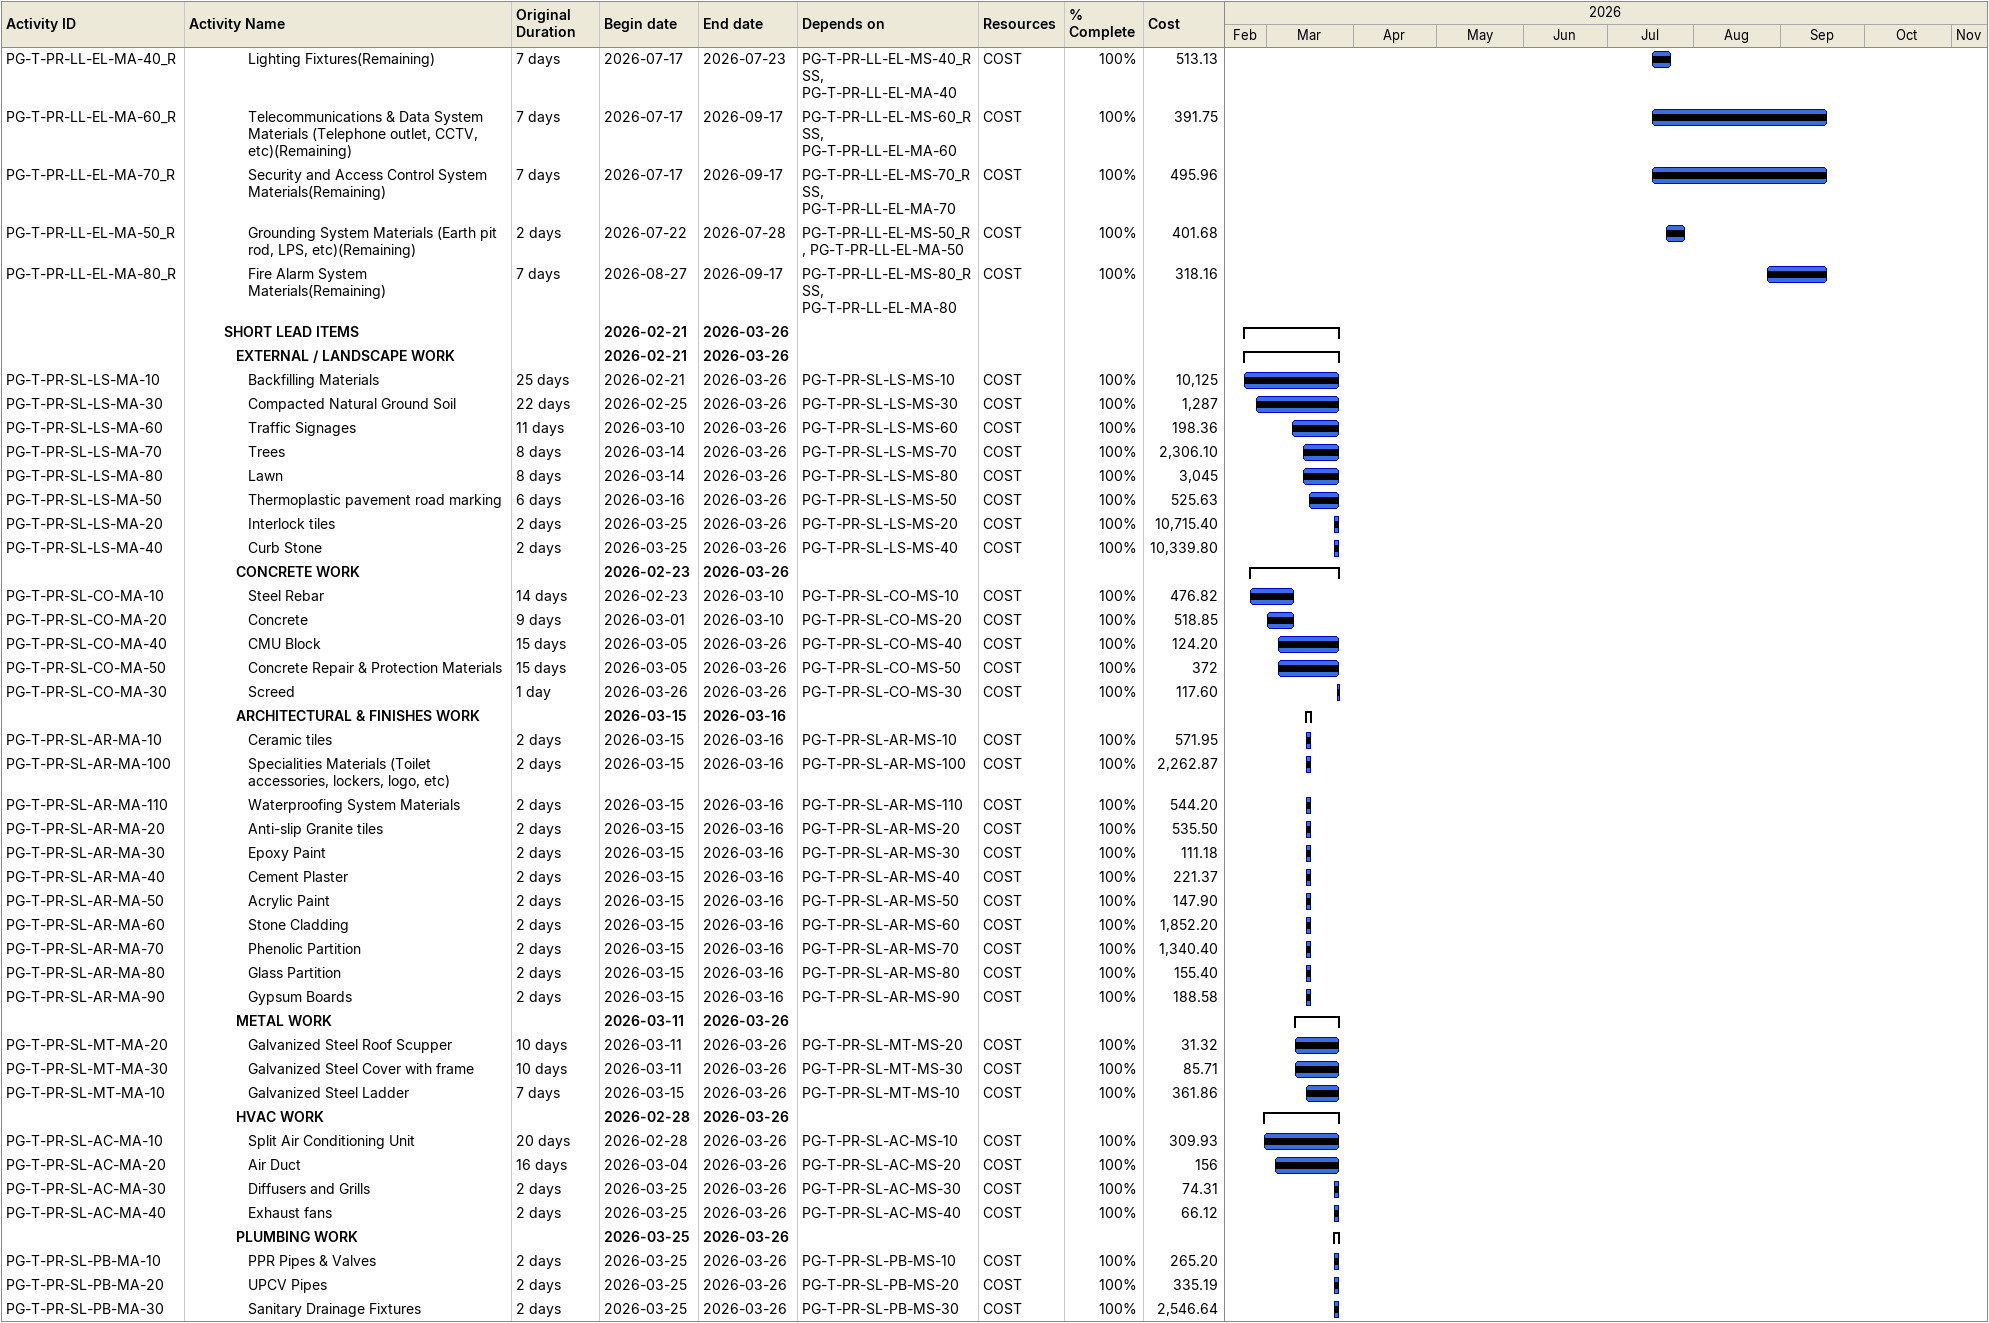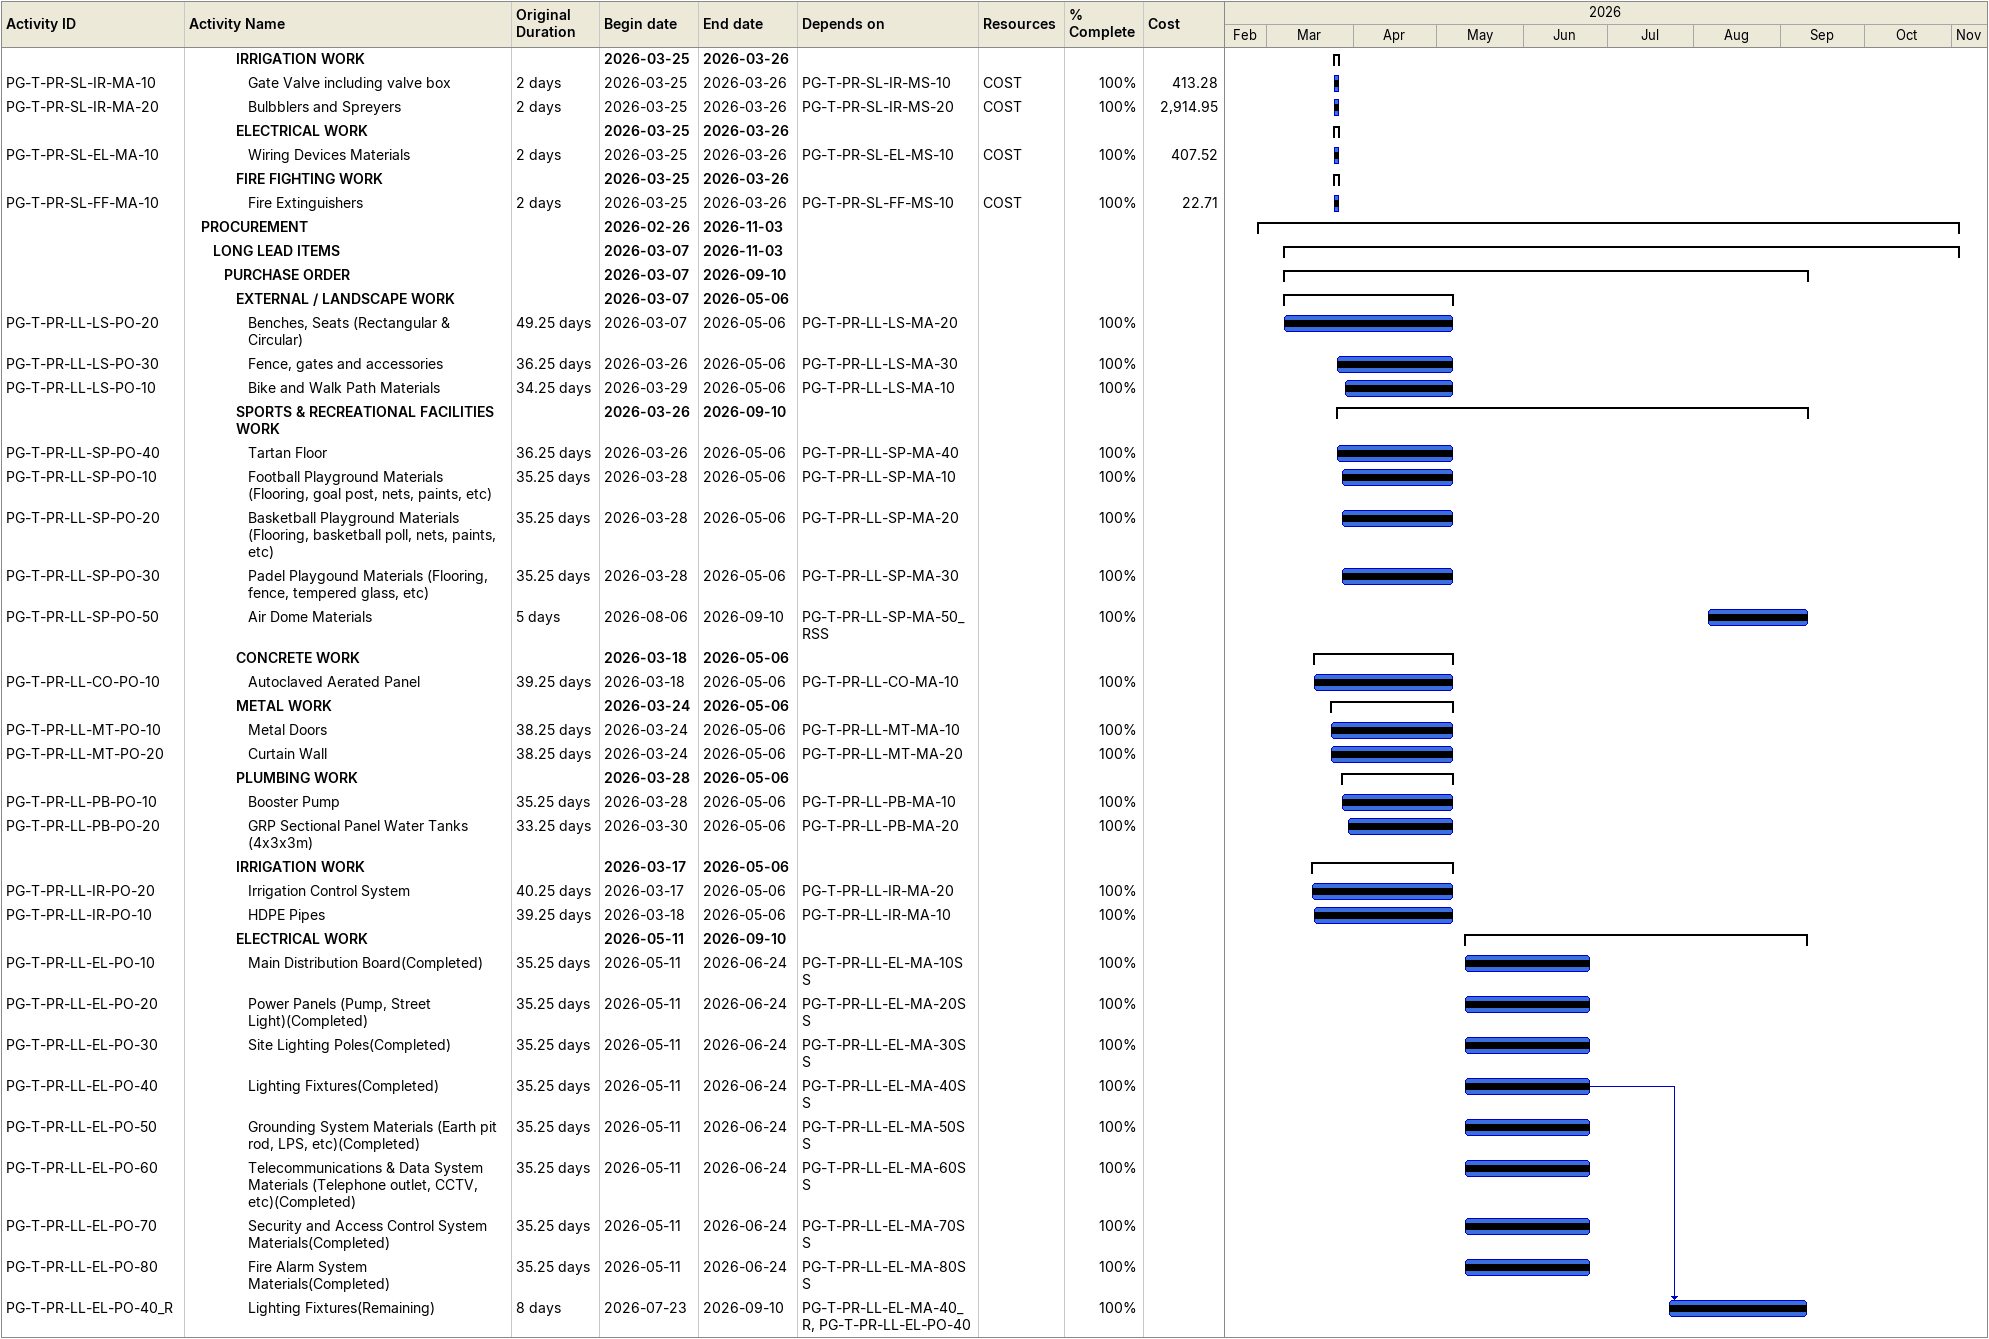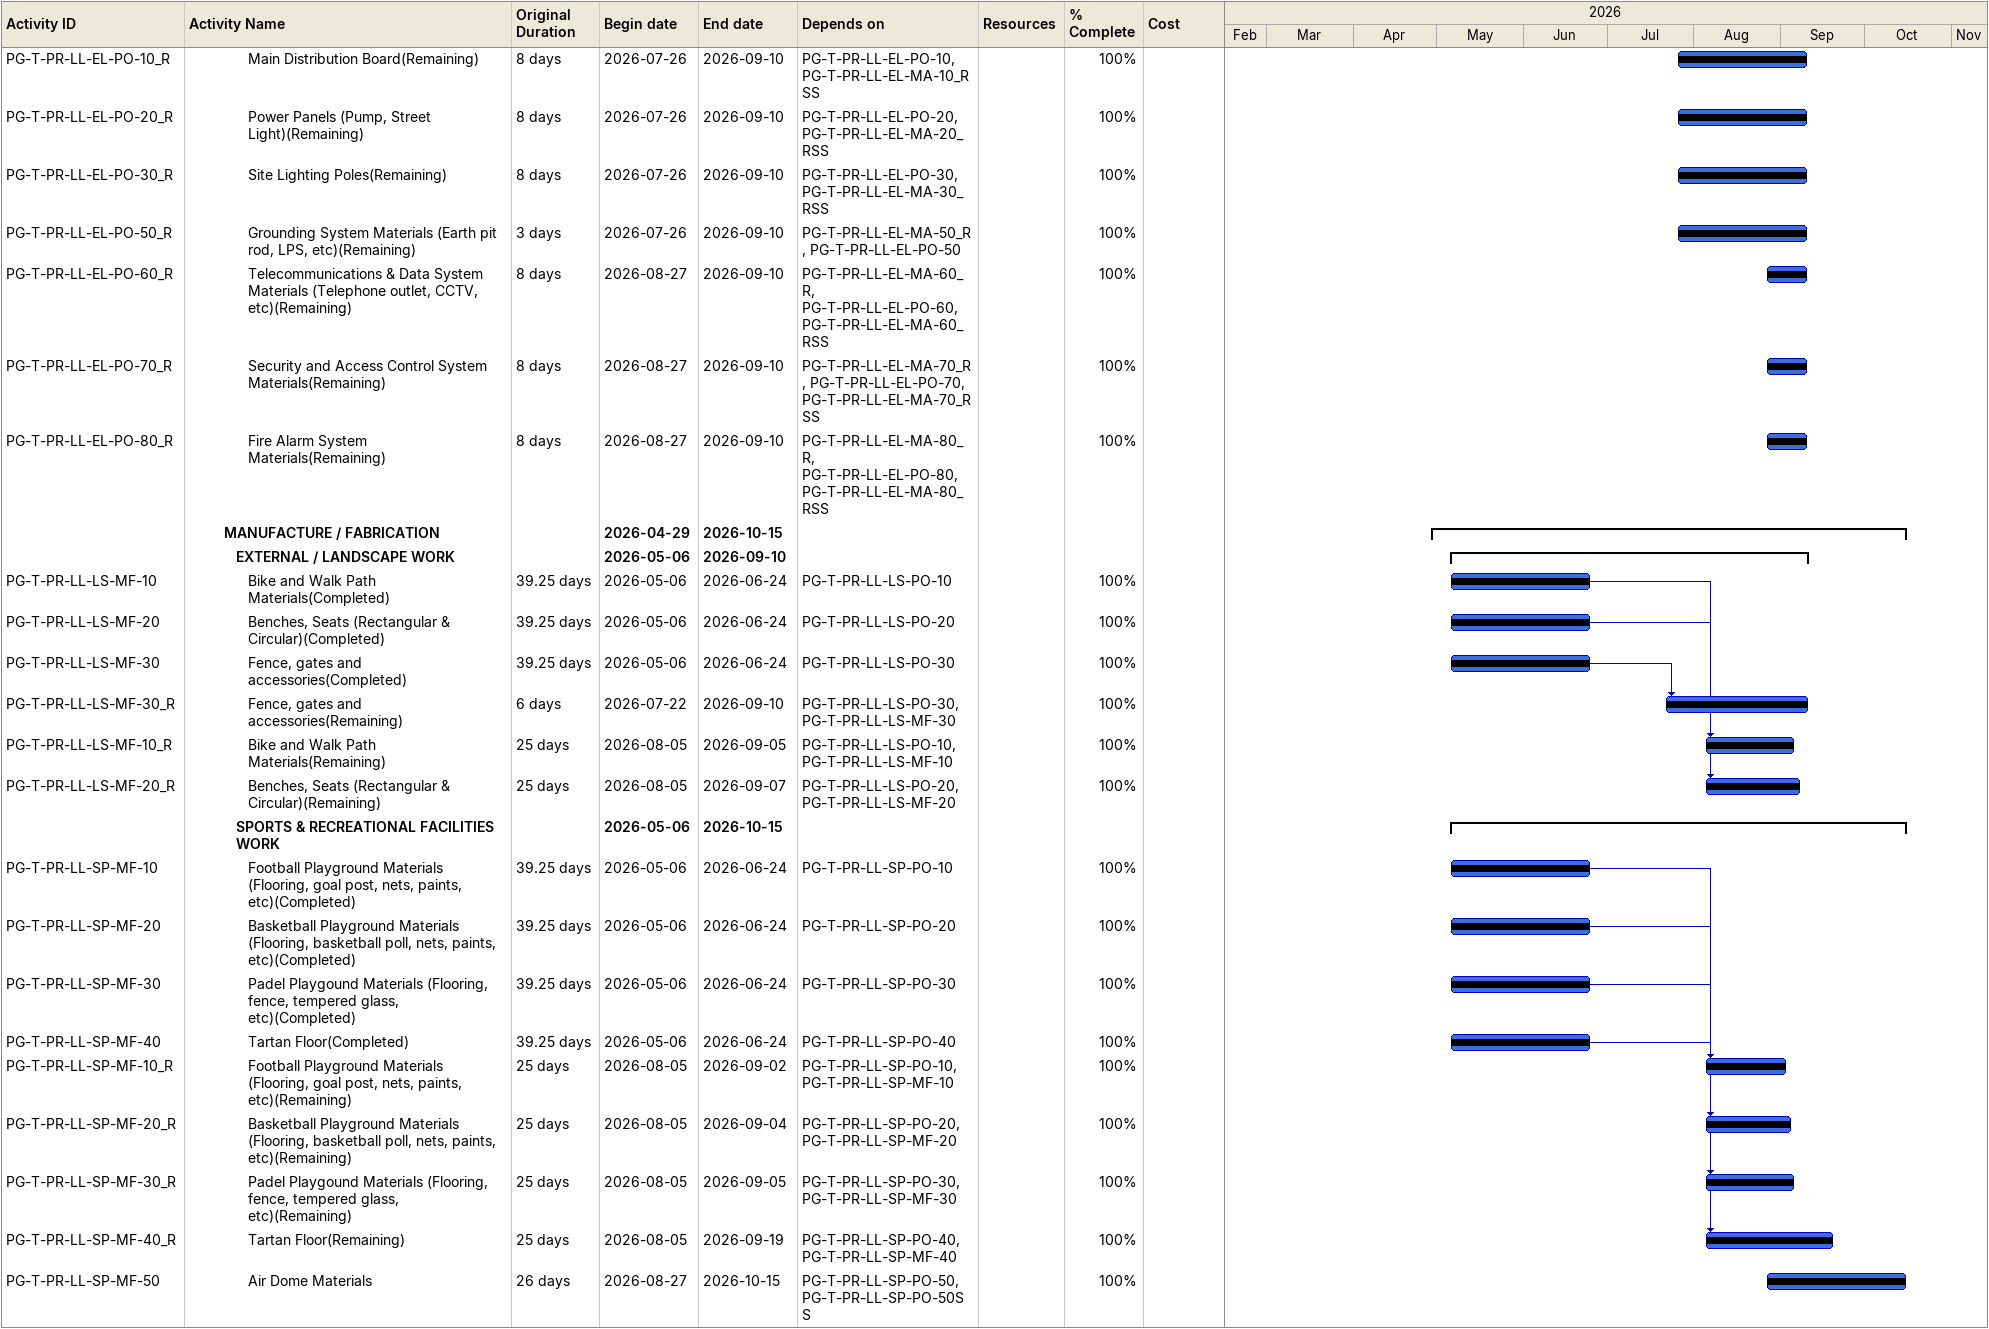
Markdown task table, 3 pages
| ID | Level | Task | Original duration | Start | Finish | Predecessors | Resources | % complete | Cost |
|---|---|---|---|---|---|---|---|---|---|
| PG-T-PR-LL-EL-MA-40_R | 6 | Lighting Fixtures(Remaining) | 7d | 2026-07-17 | 2026-07-23 | PG-T-PR-LL-EL-MS-40_RSS, PG-T-PR-LL-EL-MA-40 | COST | 100 | 513.13 |
| PG-T-PR-LL-EL-MA-60_R | 6 | Telecommunications & Data System Materials (Telephone outlet, CCTV, etc)(Remaining) | 7d | 2026-07-17 | 2026-09-17 | PG-T-PR-LL-EL-MS-60_RSS, PG-T-PR-LL-EL-MA-60 | COST | 100 | 391.75 |
| PG-T-PR-LL-EL-MA-70_R | 6 | Security and Access Control System Materials(Remaining) | 7d | 2026-07-17 | 2026-09-17 | PG-T-PR-LL-EL-MS-70_RSS, PG-T-PR-LL-EL-MA-70 | COST | 100 | 495.96 |
| PG-T-PR-LL-EL-MA-50_R | 6 | Grounding System Materials (Earth pit rod, LPS, etc)(Remaining) | 2d | 2026-07-22 | 2026-07-28 | PG-T-PR-LL-EL-MS-50_R, PG-T-PR-LL-EL-MA-50 | COST | 100 | 401.68 |
| PG-T-PR-LL-EL-MA-80_R | 6 | Fire Alarm System Materials(Remaining) | 7d | 2026-08-27 | 2026-09-17 | PG-T-PR-LL-EL-MS-80_RSS, PG-T-PR-LL-EL-MA-80 | COST | 100 | 318.16 |
|  | 4 | **SHORT LEAD ITEMS** |  | 2026-02-21 | 2026-03-26 |  |  |  |  |
|  | 5 | **EXTERNAL / LANDSCAPE WORK** |  | 2026-02-21 | 2026-03-26 |  |  |  |  |
| PG-T-PR-SL-LS-MA-10 | 6 | Backfilling Materials | 25d | 2026-02-21 | 2026-03-26 | PG-T-PR-SL-LS-MS-10 | COST | 100 | 10125 |
| PG-T-PR-SL-LS-MA-30 | 6 | Compacted Natural Ground Soil | 22d | 2026-02-25 | 2026-03-26 | PG-T-PR-SL-LS-MS-30 | COST | 100 | 1287 |
| PG-T-PR-SL-LS-MA-60 | 6 | Traffic Signages | 11d | 2026-03-10 | 2026-03-26 | PG-T-PR-SL-LS-MS-60 | COST | 100 | 198.36 |
| PG-T-PR-SL-LS-MA-70 | 6 | Trees | 8d | 2026-03-14 | 2026-03-26 | PG-T-PR-SL-LS-MS-70 | COST | 100 | 2306.10 |
| PG-T-PR-SL-LS-MA-80 | 6 | Lawn | 8d | 2026-03-14 | 2026-03-26 | PG-T-PR-SL-LS-MS-80 | COST | 100 | 3045 |
| PG-T-PR-SL-LS-MA-50 | 6 | Thermoplastic pavement road marking | 6d | 2026-03-16 | 2026-03-26 | PG-T-PR-SL-LS-MS-50 | COST | 100 | 525.63 |
| PG-T-PR-SL-LS-MA-20 | 6 | Interlock tiles | 2d | 2026-03-25 | 2026-03-26 | PG-T-PR-SL-LS-MS-20 | COST | 100 | 10715.40 |
| PG-T-PR-SL-LS-MA-40 | 6 | Curb Stone | 2d | 2026-03-25 | 2026-03-26 | PG-T-PR-SL-LS-MS-40 | COST | 100 | 10339.80 |
|  | 5 | **CONCRETE WORK** |  | 2026-02-23 | 2026-03-26 |  |  |  |  |
| PG-T-PR-SL-CO-MA-10 | 6 | Steel Rebar | 14d | 2026-02-23 | 2026-03-10 | PG-T-PR-SL-CO-MS-10 | COST | 100 | 476.82 |
| PG-T-PR-SL-CO-MA-20 | 6 | Concrete | 9d | 2026-03-01 | 2026-03-10 | PG-T-PR-SL-CO-MS-20 | COST | 100 | 518.85 |
| PG-T-PR-SL-CO-MA-40 | 6 | CMU Block | 15d | 2026-03-05 | 2026-03-26 | PG-T-PR-SL-CO-MS-40 | COST | 100 | 124.20 |
| PG-T-PR-SL-CO-MA-50 | 6 | Concrete Repair & Protection Materials | 15d | 2026-03-05 | 2026-03-26 | PG-T-PR-SL-CO-MS-50 | COST | 100 | 372 |
| PG-T-PR-SL-CO-MA-30 | 6 | Screed | 1d | 2026-03-26 | 2026-03-26 | PG-T-PR-SL-CO-MS-30 | COST | 100 | 117.60 |
|  | 5 | **ARCHITECTURAL & FINISHES WORK** |  | 2026-03-15 | 2026-03-16 |  |  |  |  |
| PG-T-PR-SL-AR-MA-10 | 6 | Ceramic tiles | 2d | 2026-03-15 | 2026-03-16 | PG-T-PR-SL-AR-MS-10 | COST | 100 | 571.95 |
| PG-T-PR-SL-AR-MA-100 | 6 | Specialities Materials (Toilet accessories, lockers, logo, etc) | 2d | 2026-03-15 | 2026-03-16 | PG-T-PR-SL-AR-MS-100 | COST | 100 | 2262.87 |
| PG-T-PR-SL-AR-MA-110 | 6 | Waterproofing System Materials | 2d | 2026-03-15 | 2026-03-16 | PG-T-PR-SL-AR-MS-110 | COST | 100 | 544.20 |
| PG-T-PR-SL-AR-MA-20 | 6 | Anti-slip Granite tiles | 2d | 2026-03-15 | 2026-03-16 | PG-T-PR-SL-AR-MS-20 | COST | 100 | 535.50 |
| PG-T-PR-SL-AR-MA-30 | 6 | Epoxy Paint | 2d | 2026-03-15 | 2026-03-16 | PG-T-PR-SL-AR-MS-30 | COST | 100 | 111.18 |
| PG-T-PR-SL-AR-MA-40 | 6 | Cement Plaster | 2d | 2026-03-15 | 2026-03-16 | PG-T-PR-SL-AR-MS-40 | COST | 100 | 221.37 |
| PG-T-PR-SL-AR-MA-50 | 6 | Acrylic Paint | 2d | 2026-03-15 | 2026-03-16 | PG-T-PR-SL-AR-MS-50 | COST | 100 | 147.90 |
| PG-T-PR-SL-AR-MA-60 | 6 | Stone Cladding | 2d | 2026-03-15 | 2026-03-16 | PG-T-PR-SL-AR-MS-60 | COST | 100 | 1852.20 |
| PG-T-PR-SL-AR-MA-70 | 6 | Phenolic Partition | 2d | 2026-03-15 | 2026-03-16 | PG-T-PR-SL-AR-MS-70 | COST | 100 | 1340.40 |
| PG-T-PR-SL-AR-MA-80 | 6 | Glass Partition | 2d | 2026-03-15 | 2026-03-16 | PG-T-PR-SL-AR-MS-80 | COST | 100 | 155.40 |
| PG-T-PR-SL-AR-MA-90 | 6 | Gypsum Boards | 2d | 2026-03-15 | 2026-03-16 | PG-T-PR-SL-AR-MS-90 | COST | 100 | 188.58 |
|  | 5 | **METAL WORK** |  | 2026-03-11 | 2026-03-26 |  |  |  |  |
| PG-T-PR-SL-MT-MA-20 | 6 | Galvanized Steel Roof Scupper | 10d | 2026-03-11 | 2026-03-26 | PG-T-PR-SL-MT-MS-20 | COST | 100 | 31.32 |
| PG-T-PR-SL-MT-MA-30 | 6 | Galvanized Steel Cover with frame | 10d | 2026-03-11 | 2026-03-26 | PG-T-PR-SL-MT-MS-30 | COST | 100 | 85.71 |
| PG-T-PR-SL-MT-MA-10 | 6 | Galvanized Steel Ladder | 7d | 2026-03-15 | 2026-03-26 | PG-T-PR-SL-MT-MS-10 | COST | 100 | 361.86 |
|  | 5 | **HVAC WORK** |  | 2026-02-28 | 2026-03-26 |  |  |  |  |
| PG-T-PR-SL-AC-MA-10 | 6 | Split Air Conditioning Unit | 20d | 2026-02-28 | 2026-03-26 | PG-T-PR-SL-AC-MS-10 | COST | 100 | 309.93 |
| PG-T-PR-SL-AC-MA-20 | 6 | Air Duct | 16d | 2026-03-04 | 2026-03-26 | PG-T-PR-SL-AC-MS-20 | COST | 100 | 156 |
| PG-T-PR-SL-AC-MA-30 | 6 | Diffusers and Grills | 2d | 2026-03-25 | 2026-03-26 | PG-T-PR-SL-AC-MS-30 | COST | 100 | 74.31 |
| PG-T-PR-SL-AC-MA-40 | 6 | Exhaust fans | 2d | 2026-03-25 | 2026-03-26 | PG-T-PR-SL-AC-MS-40 | COST | 100 | 66.12 |
|  | 5 | **PLUMBING WORK** |  | 2026-03-25 | 2026-03-26 |  |  |  |  |
| PG-T-PR-SL-PB-MA-10 | 6 | PPR Pipes & Valves | 2d | 2026-03-25 | 2026-03-26 | PG-T-PR-SL-PB-MS-10 | COST | 100 | 265.20 |
| PG-T-PR-SL-PB-MA-20 | 6 | UPCV Pipes | 2d | 2026-03-25 | 2026-03-26 | PG-T-PR-SL-PB-MS-20 | COST | 100 | 335.19 |
| PG-T-PR-SL-PB-MA-30 | 6 | Sanitary Drainage Fixtures | 2d | 2026-03-25 | 2026-03-26 | PG-T-PR-SL-PB-MS-30 | COST | 100 | 2546.64 |
|  | 5 | **IRRIGATION WORK** |  | 2026-03-25 | 2026-03-26 |  |  |  |  |
| PG-T-PR-SL-IR-MA-10 | 6 | Gate Valve including valve box | 2d | 2026-03-25 | 2026-03-26 | PG-T-PR-SL-IR-MS-10 | COST | 100 | 413.28 |
| PG-T-PR-SL-IR-MA-20 | 6 | Bulbblers and Spreyers | 2d | 2026-03-25 | 2026-03-26 | PG-T-PR-SL-IR-MS-20 | COST | 100 | 2914.95 |
|  | 5 | **ELECTRICAL WORK** |  | 2026-03-25 | 2026-03-26 |  |  |  |  |
| PG-T-PR-SL-EL-MA-10 | 6 | Wiring Devices Materials | 2d | 2026-03-25 | 2026-03-26 | PG-T-PR-SL-EL-MS-10 | COST | 100 | 407.52 |
|  | 5 | **FIRE FIGHTING WORK** |  | 2026-03-25 | 2026-03-26 |  |  |  |  |
| PG-T-PR-SL-FF-MA-10 | 6 | Fire Extinguishers | 2d | 2026-03-25 | 2026-03-26 | PG-T-PR-SL-FF-MS-10 | COST | 100 | 22.71 |
|  | 2 | **PROCUREMENT** |  | 2026-02-26 | 2026-11-03 |  |  |  |  |
|  | 3 | **LONG LEAD ITEMS** |  | 2026-03-07 | 2026-11-03 |  |  |  |  |
|  | 4 | **PURCHASE ORDER** |  | 2026-03-07 | 2026-09-10 |  |  |  |  |
|  | 5 | **EXTERNAL / LANDSCAPE WORK** |  | 2026-03-07 | 2026-05-06 |  |  |  |  |
| PG-T-PR-LL-LS-PO-20 | 6 | Benches, Seats (Rectangular & Circular) | 49.25d | 2026-03-07 | 2026-05-06 | PG-T-PR-LL-LS-MA-20 |  | 100 |  |
| PG-T-PR-LL-LS-PO-30 | 6 | Fence, gates and accessories | 36.25d | 2026-03-26 | 2026-05-06 | PG-T-PR-LL-LS-MA-30 |  | 100 |  |
| PG-T-PR-LL-LS-PO-10 | 6 | Bike and Walk Path Materials | 34.25d | 2026-03-29 | 2026-05-06 | PG-T-PR-LL-LS-MA-10 |  | 100 |  |
|  | 5 | **SPORTS & RECREATIONAL FACILITIES WORK** |  | 2026-03-26 | 2026-09-10 |  |  |  |  |
| PG-T-PR-LL-SP-PO-40 | 6 | Tartan Floor | 36.25d | 2026-03-26 | 2026-05-06 | PG-T-PR-LL-SP-MA-40 |  | 100 |  |
| PG-T-PR-LL-SP-PO-10 | 6 | Football Playground Materials (Flooring, goal post, nets, paints, etc) | 35.25d | 2026-03-28 | 2026-05-06 | PG-T-PR-LL-SP-MA-10 |  | 100 |  |
| PG-T-PR-LL-SP-PO-20 | 6 | Basketball Playground Materials (Flooring, basketball poll, nets, paints, etc) | 35.25d | 2026-03-28 | 2026-05-06 | PG-T-PR-LL-SP-MA-20 |  | 100 |  |
| PG-T-PR-LL-SP-PO-30 | 6 | Padel Playgound Materials (Flooring, fence, tempered glass, etc) | 35.25d | 2026-03-28 | 2026-05-06 | PG-T-PR-LL-SP-MA-30 |  | 100 |  |
| PG-T-PR-LL-SP-PO-50 | 6 | Air Dome Materials | 5d | 2026-08-06 | 2026-09-10 | PG-T-PR-LL-SP-MA-50_RSS |  | 100 |  |
|  | 5 | **CONCRETE WORK** |  | 2026-03-18 | 2026-05-06 |  |  |  |  |
| PG-T-PR-LL-CO-PO-10 | 6 | Autoclaved Aerated Panel | 39.25d | 2026-03-18 | 2026-05-06 | PG-T-PR-LL-CO-MA-10 |  | 100 |  |
|  | 5 | **METAL WORK** |  | 2026-03-24 | 2026-05-06 |  |  |  |  |
| PG-T-PR-LL-MT-PO-10 | 6 | Metal Doors | 38.25d | 2026-03-24 | 2026-05-06 | PG-T-PR-LL-MT-MA-10 |  | 100 |  |
| PG-T-PR-LL-MT-PO-20 | 6 | Curtain Wall | 38.25d | 2026-03-24 | 2026-05-06 | PG-T-PR-LL-MT-MA-20 |  | 100 |  |
|  | 5 | **PLUMBING WORK** |  | 2026-03-28 | 2026-05-06 |  |  |  |  |
| PG-T-PR-LL-PB-PO-10 | 6 | Booster Pump | 35.25d | 2026-03-28 | 2026-05-06 | PG-T-PR-LL-PB-MA-10 |  | 100 |  |
| PG-T-PR-LL-PB-PO-20 | 6 | GRP Sectional Panel Water Tanks (4x3x3m) | 33.25d | 2026-03-30 | 2026-05-06 | PG-T-PR-LL-PB-MA-20 |  | 100 |  |
|  | 5 | **IRRIGATION WORK** |  | 2026-03-17 | 2026-05-06 |  |  |  |  |
| PG-T-PR-LL-IR-PO-20 | 6 | Irrigation Control System | 40.25d | 2026-03-17 | 2026-05-06 | PG-T-PR-LL-IR-MA-20 |  | 100 |  |
| PG-T-PR-LL-IR-PO-10 | 6 | HDPE Pipes | 39.25d | 2026-03-18 | 2026-05-06 | PG-T-PR-LL-IR-MA-10 |  | 100 |  |
|  | 5 | **ELECTRICAL WORK** |  | 2026-05-11 | 2026-09-10 |  |  |  |  |
| PG-T-PR-LL-EL-PO-10 | 6 | Main Distribution Board(Completed) | 35.25d | 2026-05-11 | 2026-06-24 | PG-T-PR-LL-EL-MA-10SS |  | 100 |  |
| PG-T-PR-LL-EL-PO-20 | 6 | Power Panels (Pump, Street Light)(Completed) | 35.25d | 2026-05-11 | 2026-06-24 | PG-T-PR-LL-EL-MA-20SS |  | 100 |  |
| PG-T-PR-LL-EL-PO-30 | 6 | Site Lighting Poles(Completed) | 35.25d | 2026-05-11 | 2026-06-24 | PG-T-PR-LL-EL-MA-30SS |  | 100 |  |
| PG-T-PR-LL-EL-PO-40 | 6 | Lighting Fixtures(Completed) | 35.25d | 2026-05-11 | 2026-06-24 | PG-T-PR-LL-EL-MA-40SS |  | 100 |  |
| PG-T-PR-LL-EL-PO-50 | 6 | Grounding System Materials (Earth pit rod, LPS, etc)(Completed) | 35.25d | 2026-05-11 | 2026-06-24 | PG-T-PR-LL-EL-MA-50SS |  | 100 |  |
| PG-T-PR-LL-EL-PO-60 | 6 | Telecommunications & Data System Materials (Telephone outlet, CCTV, etc)(Completed) | 35.25d | 2026-05-11 | 2026-06-24 | PG-T-PR-LL-EL-MA-60SS |  | 100 |  |
| PG-T-PR-LL-EL-PO-70 | 6 | Security and Access Control System Materials(Completed) | 35.25d | 2026-05-11 | 2026-06-24 | PG-T-PR-LL-EL-MA-70SS |  | 100 |  |
| PG-T-PR-LL-EL-PO-80 | 6 | Fire Alarm System Materials(Completed) | 35.25d | 2026-05-11 | 2026-06-24 | PG-T-PR-LL-EL-MA-80SS |  | 100 |  |
| PG-T-PR-LL-EL-PO-40_R | 6 | Lighting Fixtures(Remaining) | 8d | 2026-07-23 | 2026-09-10 | PG-T-PR-LL-EL-MA-40_R, PG-T-PR-LL-EL-PO-40 |  | 100 |  |
| PG-T-PR-LL-EL-PO-10_R | 6 | Main Distribution Board(Remaining) | 8d | 2026-07-26 | 2026-09-10 | PG-T-PR-LL-EL-PO-10, PG-T-PR-LL-EL-MA-10_RSS |  | 100 |  |
| PG-T-PR-LL-EL-PO-20_R | 6 | Power Panels (Pump, Street Light)(Remaining) | 8d | 2026-07-26 | 2026-09-10 | PG-T-PR-LL-EL-PO-20, PG-T-PR-LL-EL-MA-20_RSS |  | 100 |  |
| PG-T-PR-LL-EL-PO-30_R | 6 | Site Lighting Poles(Remaining) | 8d | 2026-07-26 | 2026-09-10 | PG-T-PR-LL-EL-PO-30, PG-T-PR-LL-EL-MA-30_RSS |  | 100 |  |
| PG-T-PR-LL-EL-PO-50_R | 6 | Grounding System Materials (Earth pit rod, LPS, etc)(Remaining) | 3d | 2026-07-26 | 2026-09-10 | PG-T-PR-LL-EL-MA-50_R, PG-T-PR-LL-EL-PO-50 |  | 100 |  |
| PG-T-PR-LL-EL-PO-60_R | 6 | Telecommunications & Data System Materials (Telephone outlet, CCTV, etc)(Remaining) | 8d | 2026-08-27 | 2026-09-10 | PG-T-PR-LL-EL-MA-60_R, PG-T-PR-LL-EL-PO-60, PG-T-PR-LL-EL-MA-60_RSS |  | 100 |  |
| PG-T-PR-LL-EL-PO-70_R | 6 | Security and Access Control System Materials(Remaining) | 8d | 2026-08-27 | 2026-09-10 | PG-T-PR-LL-EL-MA-70_R, PG-T-PR-LL-EL-PO-70, PG-T-PR-LL-EL-MA-70_RSS |  | 100 |  |
| PG-T-PR-LL-EL-PO-80_R | 6 | Fire Alarm System Materials(Remaining) | 8d | 2026-08-27 | 2026-09-10 | PG-T-PR-LL-EL-MA-80_R, PG-T-PR-LL-EL-PO-80, PG-T-PR-LL-EL-MA-80_RSS |  | 100 |  |
|  | 4 | **MANUFACTURE / FABRICATION** |  | 2026-04-29 | 2026-10-15 |  |  |  |  |
|  | 5 | **EXTERNAL / LANDSCAPE WORK** |  | 2026-05-06 | 2026-09-10 |  |  |  |  |
| PG-T-PR-LL-LS-MF-10 | 6 | Bike and Walk Path Materials(Completed) | 39.25d | 2026-05-06 | 2026-06-24 | PG-T-PR-LL-LS-PO-10 |  | 100 |  |
| PG-T-PR-LL-LS-MF-20 | 6 | Benches, Seats (Rectangular & Circular)(Completed) | 39.25d | 2026-05-06 | 2026-06-24 | PG-T-PR-LL-LS-PO-20 |  | 100 |  |
| PG-T-PR-LL-LS-MF-30 | 6 | Fence, gates and accessories(Completed) | 39.25d | 2026-05-06 | 2026-06-24 | PG-T-PR-LL-LS-PO-30 |  | 100 |  |
| PG-T-PR-LL-LS-MF-30_R | 6 | Fence, gates and accessories(Remaining) | 6d | 2026-07-22 | 2026-09-10 | PG-T-PR-LL-LS-PO-30, PG-T-PR-LL-LS-MF-30 |  | 100 |  |
| PG-T-PR-LL-LS-MF-10_R | 6 | Bike and Walk Path Materials(Remaining) | 25d | 2026-08-05 | 2026-09-05 | PG-T-PR-LL-LS-PO-10, PG-T-PR-LL-LS-MF-10 |  | 100 |  |
| PG-T-PR-LL-LS-MF-20_R | 6 | Benches, Seats (Rectangular & Circular)(Remaining) | 25d | 2026-08-05 | 2026-09-07 | PG-T-PR-LL-LS-PO-20, PG-T-PR-LL-LS-MF-20 |  | 100 |  |
|  | 5 | **SPORTS & RECREATIONAL FACILITIES WORK** |  | 2026-05-06 | 2026-10-15 |  |  |  |  |
| PG-T-PR-LL-SP-MF-10 | 6 | Football Playground Materials (Flooring, goal post, nets, paints, etc)(Completed) | 39.25d | 2026-05-06 | 2026-06-24 | PG-T-PR-LL-SP-PO-10 |  | 100 |  |
| PG-T-PR-LL-SP-MF-20 | 6 | Basketball Playground Materials (Flooring, basketball poll, nets, paints, etc)(Completed) | 39.25d | 2026-05-06 | 2026-06-24 | PG-T-PR-LL-SP-PO-20 |  | 100 |  |
| PG-T-PR-LL-SP-MF-30 | 6 | Padel Playgound Materials (Flooring, fence, tempered glass, etc)(Completed) | 39.25d | 2026-05-06 | 2026-06-24 | PG-T-PR-LL-SP-PO-30 |  | 100 |  |
| PG-T-PR-LL-SP-MF-40 | 6 | Tartan Floor(Completed) | 39.25d | 2026-05-06 | 2026-06-24 | PG-T-PR-LL-SP-PO-40 |  | 100 |  |
| PG-T-PR-LL-SP-MF-10_R | 6 | Football Playground Materials (Flooring, goal post, nets, paints, etc)(Remaining) | 25d | 2026-08-05 | 2026-09-02 | PG-T-PR-LL-SP-PO-10, PG-T-PR-LL-SP-MF-10 |  | 100 |  |
| PG-T-PR-LL-SP-MF-20_R | 6 | Basketball Playground Materials (Flooring, basketball poll, nets, paints, etc)(Remaining) | 25d | 2026-08-05 | 2026-09-04 | PG-T-PR-LL-SP-PO-20, PG-T-PR-LL-SP-MF-20 |  | 100 |  |
| PG-T-PR-LL-SP-MF-30_R | 6 | Padel Playgound Materials (Flooring, fence, tempered glass, etc)(Remaining) | 25d | 2026-08-05 | 2026-09-05 | PG-T-PR-LL-SP-PO-30, PG-T-PR-LL-SP-MF-30 |  | 100 |  |
| PG-T-PR-LL-SP-MF-40_R | 6 | Tartan Floor(Remaining) | 25d | 2026-08-05 | 2026-09-19 | PG-T-PR-LL-SP-PO-40, PG-T-PR-LL-SP-MF-40 |  | 100 |  |
| PG-T-PR-LL-SP-MF-50 | 6 | Air Dome Materials | 26d | 2026-08-27 | 2026-10-15 | PG-T-PR-LL-SP-PO-50, PG-T-PR-LL-SP-PO-50SS |  | 100 |  |
